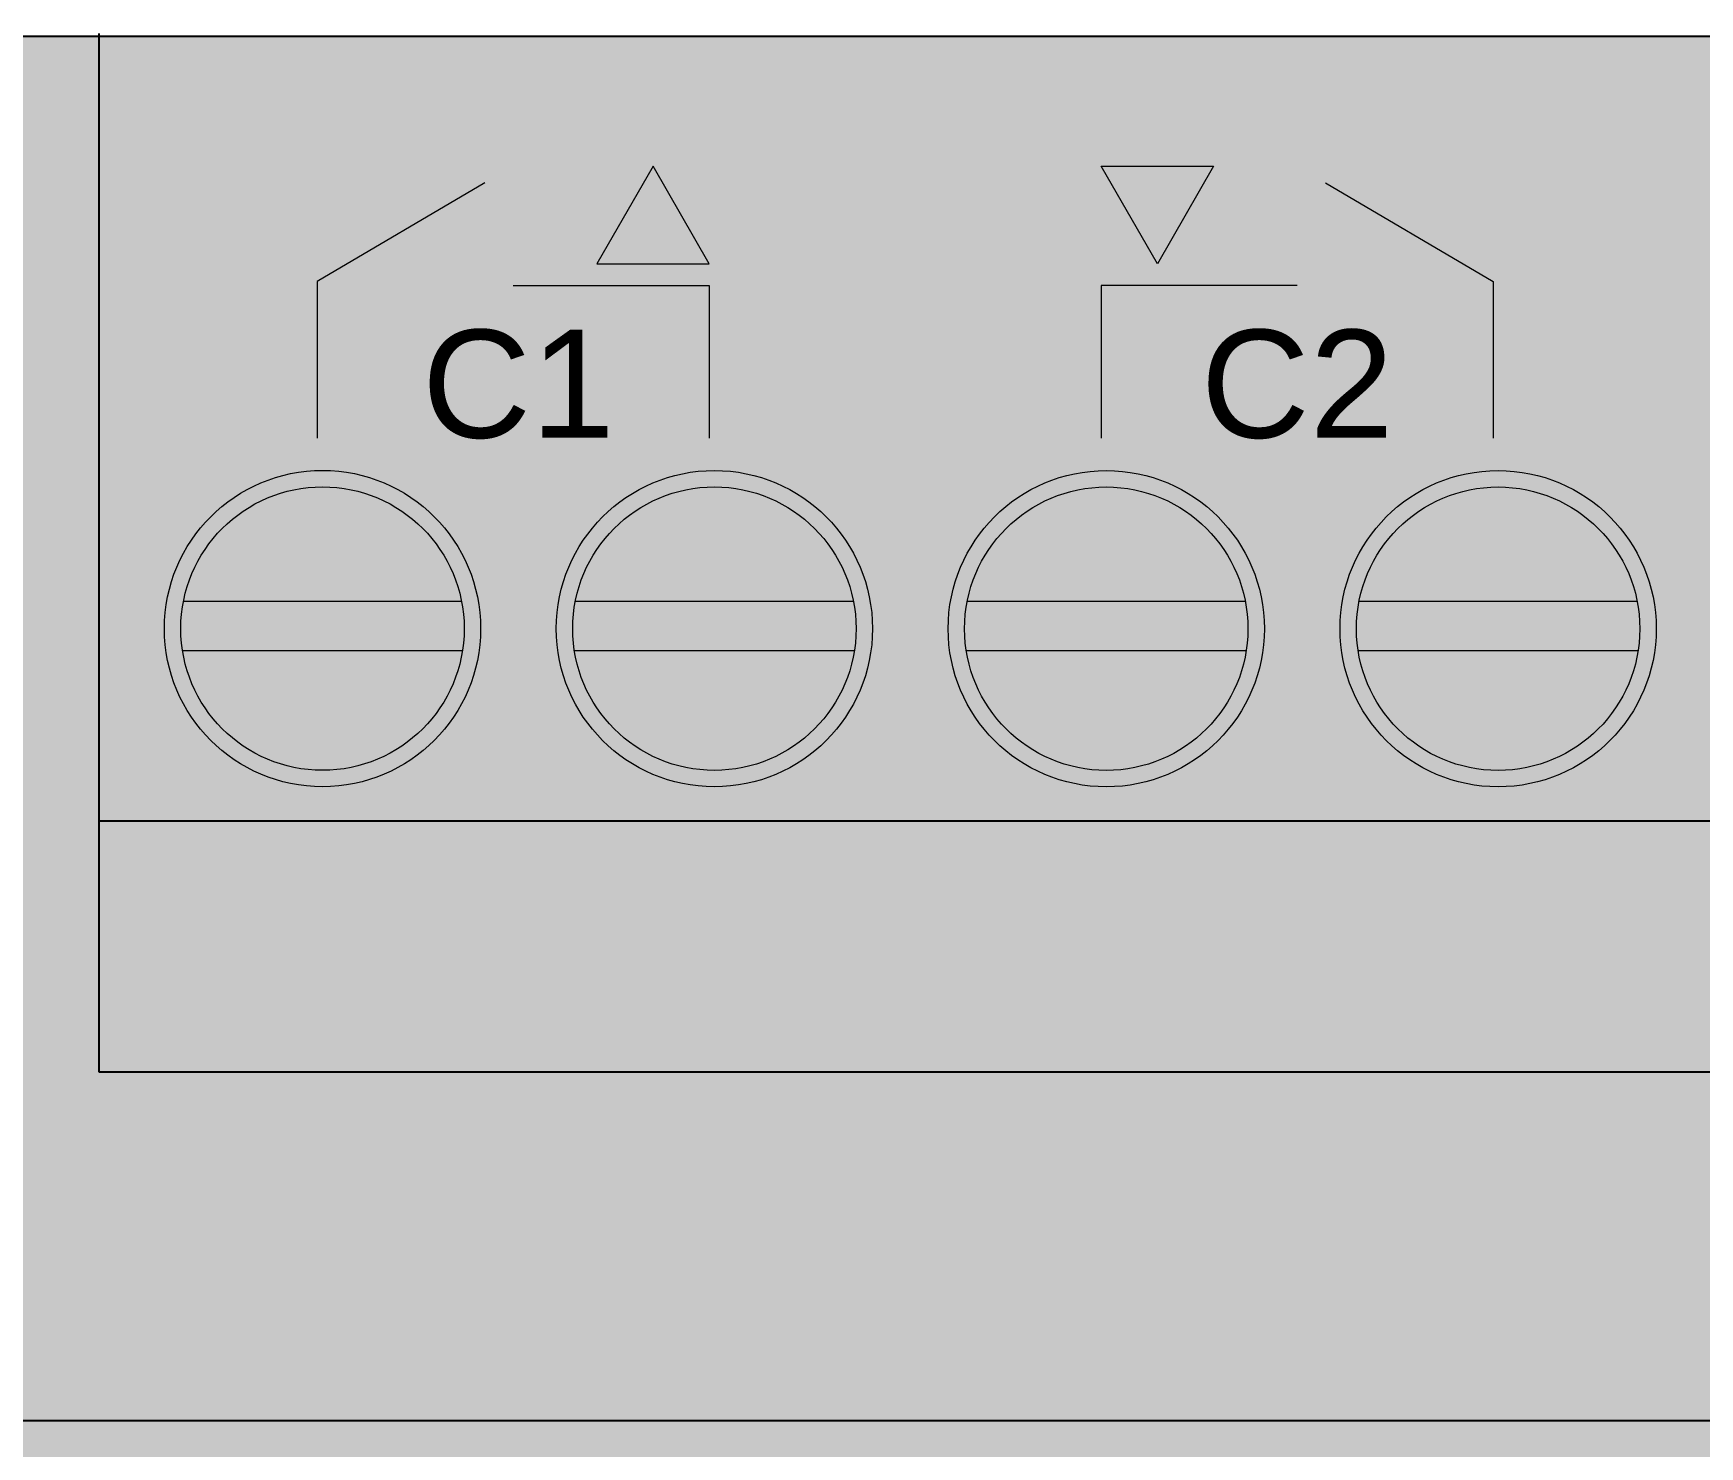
# Model space of a CAD drawing. Header units: millimetres. Extents: x 27500 to 33280, y -10980 to 420.
# Drawn here: x 28036.41 to 28063.41, y 212.15 to 235.05 of the extents above; entities that cross this region are included whole.
import ezdxf
from ezdxf.enums import TextEntityAlignment as Align

# ---------------------------------------------------------------- set-up
doc = ezdxf.new("R2010")
doc.units = ezdxf.units.MM
doc.layers.add('SX_ZEN_BODY', color=7, linetype='Continuous', true_color=0xefefeb)
doc.layers.add('SX_ZEN_TERMINALS', color=7, linetype='Continuous', true_color=0xc5c7cd)
doc.styles.get("Standard").update_dxf_attribs({"font": 'arial.ttf'})
doc.styles.add('SX_ZIOMB16V3_Arial', font='arial.ttf')

# ---------------------------------------------------------------- blocks, each defined once
blk = doc.blocks.new('SX_DYN_ZENNIO_G005')
at = {"true_color": 0x2f3236}
for points in [[(92.363, 41.317), (91.452, 42.896), (90.54, 41.317)], [(100.536, 42.896), (99.625, 41.317), (98.713, 42.896)]]:
    blk.add_hatch(color=250, dxfattribs=at).paths.add_polyline_path(points)
at = {"layer": 'SX_ZEN_BODY', "true_color": 0xefefeb}
blk.add_hatch(color=7, dxfattribs=at).paths.add_polyline_path([(0, -22.43), (0, 22.57), (0, 45), (8.425, 45), (59.77, 45), (82.475, 45), (133.82, 45), (140, 45), (140, 22.57), (140, -22.43), (140, -45), (133.82, -45), (82.475, -45), (59.77, -45), (8.425, -45), (0, -45)])
at = {"layer": 'SX_ZEN_TERMINALS', "true_color": 0xc5c7cd}
for points in [[(8.425, 45), (8.425, 32.245), (8.425, 28.17), (59.77, 28.17), (59.77, 32.245), (59.77, 45), (82.475, 45), (82.475, 32.295), (82.475, 28.22), (133.82, 28.22), (133.82, 32.295), (133.82, 45), (140, 45), (140, 22.57), (0, 22.57), (0, 45)], [(83.835, 35.05), (83.8, 35.405), (83.845, 35.87), (83.98, 36.3), (84.19, 36.69), (84.47, 37.03), (84.81, 37.31), (85.2, 37.52), (85.635, 37.655), (86.095, 37.7), (86.56, 37.655), (86.99, 37.52), (87.38, 37.31), (87.72, 37.03), (88, 36.69), (88.21, 36.3), (88.345, 35.87), (88.39, 35.405), (88.355, 35.05)], [(90.184, 35.05), (90.15, 35.405), (90.195, 35.87), (90.33, 36.3), (90.54, 36.69), (90.82, 37.03), (91.16, 37.31), (91.55, 37.52), (91.985, 37.655), (92.445, 37.7), (92.91, 37.655), (93.34, 37.52), (93.73, 37.31), (94.07, 37.03), (94.35, 36.69), (94.56, 36.3), (94.695, 35.87), (94.74, 35.405), (94.706, 35.05)], [(96.534, 35.05), (96.5, 35.405), (96.545, 35.865), (96.68, 36.3), (96.89, 36.69), (97.17, 37.03), (97.51, 37.31), (97.9, 37.52), (98.335, 37.655), (98.795, 37.7), (99.26, 37.655), (99.69, 37.52), (100.08, 37.31), (100.42, 37.03), (100.7, 36.69), (100.91, 36.3), (101.045, 35.865), (101.09, 35.405), (101.056, 35.05)], [(102.884, 35.05), (102.85, 35.405), (102.895, 35.865), (103.03, 36.295), (103.24, 36.685), (103.52, 37.025), (103.86, 37.305), (104.25, 37.52), (104.685, 37.655), (105.145, 37.7), (105.61, 37.655), (106.04, 37.52), (106.43, 37.305), (106.77, 37.025), (107.05, 36.685), (107.26, 36.295), (107.395, 35.865), (107.44, 35.405), (107.406, 35.05)], [(88.355, 35.05), (88.345, 34.945), (88.21, 34.51), (88, 34.12), (87.72, 33.785), (87.38, 33.5), (86.99, 33.29), (86.56, 33.155), (86.095, 33.11), (85.635, 33.155), (85.2, 33.29), (84.81, 33.5), (84.47, 33.785), (84.19, 34.12), (83.98, 34.51), (83.845, 34.945), (83.835, 35.05)], [(94.706, 35.05), (94.695, 34.94), (94.56, 34.51), (94.35, 34.12), (94.07, 33.78), (93.73, 33.5), (93.34, 33.29), (92.91, 33.155), (92.445, 33.11), (91.985, 33.155), (91.55, 33.29), (91.16, 33.5), (90.82, 33.78), (90.54, 34.12), (90.33, 34.51), (90.195, 34.94), (90.184, 35.05)], [(101.056, 35.05), (101.045, 34.94), (100.91, 34.51), (100.7, 34.12), (100.42, 33.78), (100.08, 33.5), (99.69, 33.29), (99.26, 33.155), (98.795, 33.11), (98.335, 33.155), (97.9, 33.29), (97.51, 33.5), (97.17, 33.78), (96.89, 34.12), (96.68, 34.51), (96.545, 34.94), (96.534, 35.05)], [(107.406, 35.05), (107.395, 34.94), (107.26, 34.51), (107.05, 34.12), (106.77, 33.78), (106.43, 33.5), (106.04, 33.29), (105.61, 33.155), (105.145, 33.11), (104.685, 33.155), (104.25, 33.29), (103.86, 33.5), (103.52, 33.78), (103.24, 34.12), (103.03, 34.51), (102.895, 34.94), (102.884, 35.05)], [(82.475, 32.295), (133.82, 32.295), (133.82, 28.22), (82.475, 28.22)]]:
    blk.add_hatch(color=9, dxfattribs=at).paths.add_polyline_path(points)
h = blk.add_hatch(color=9, dxfattribs=at)
h.paths.add_polyline_path([(133.82, 45), (133.82, 32.295), (82.475, 32.295), (82.475, 45)])
h.paths.add_polyline_path([(88.605, 35.92), (88.455, 36.405), (88.22, 36.84), (87.905, 37.215), (87.53, 37.53), (87.095, 37.765), (86.61, 37.915), (86.095, 37.97), (85.58, 37.915), (85.1, 37.765), (84.665, 37.53), (84.285, 37.215), (83.97, 36.84), (83.735, 36.405), (83.585, 35.92), (83.535, 35.405), (83.585, 34.89), (83.735, 34.41), (83.97, 33.975), (84.285, 33.595), (84.665, 33.28), (85.1, 33.045), (85.58, 32.895), (86.095, 32.845), (86.61, 32.895), (87.095, 33.045), (87.53, 33.28), (87.905, 33.595), (88.22, 33.975), (88.455, 34.41), (88.605, 34.89), (88.66, 35.405)], flags=0)
h.paths.add_polyline_path([(94.955, 35.92), (94.805, 36.4), (94.57, 36.835), (94.255, 37.215), (93.88, 37.53), (93.445, 37.765), (92.96, 37.915), (92.445, 37.965), (91.93, 37.915), (91.45, 37.765), (91.015, 37.53), (90.635, 37.215), (90.32, 36.835), (90.085, 36.4), (89.935, 35.92), (89.885, 35.405), (89.935, 34.89), (90.085, 34.41), (90.32, 33.975), (90.635, 33.595), (91.015, 33.28), (91.45, 33.045), (91.93, 32.895), (92.445, 32.845), (92.96, 32.895), (93.445, 33.045), (93.88, 33.28), (94.255, 33.595), (94.57, 33.975), (94.805, 34.41), (94.955, 34.89), (95.01, 35.405)], flags=0)
h.paths.add_polyline_path([(101.305, 35.92), (101.155, 36.4), (100.92, 36.835), (100.605, 37.215), (100.23, 37.53), (99.795, 37.765), (99.31, 37.915), (98.795, 37.965), (98.28, 37.915), (97.8, 37.765), (97.365, 37.53), (96.985, 37.215), (96.67, 36.835), (96.435, 36.4), (96.285, 35.92), (96.235, 35.405), (96.285, 34.89), (96.435, 34.405), (96.67, 33.97), (96.985, 33.595), (97.365, 33.28), (97.8, 33.045), (98.28, 32.895), (98.795, 32.84), (99.31, 32.895), (99.795, 33.045), (100.23, 33.28), (100.605, 33.595), (100.92, 33.97), (101.155, 34.405), (101.305, 34.89), (101.36, 35.405)], flags=0)
h.paths.add_polyline_path([(107.655, 35.92), (107.505, 36.4), (107.27, 36.835), (106.955, 37.215), (106.58, 37.53), (106.145, 37.765), (105.66, 37.915), (105.145, 37.965), (104.63, 37.915), (104.15, 37.765), (103.715, 37.53), (103.335, 37.215), (103.02, 36.835), (102.785, 36.4), (102.635, 35.92), (102.585, 35.405), (102.635, 34.885), (102.785, 34.405), (103.02, 33.97), (103.335, 33.59), (103.715, 33.28), (104.15, 33.045), (104.63, 32.895), (105.145, 32.84), (105.66, 32.895), (106.145, 33.045), (106.58, 33.28), (106.955, 33.59), (107.27, 33.97), (107.505, 34.405), (107.655, 34.885), (107.71, 35.405)], flags=0)
h.paths.add_polyline_path([(133.045, 35.92), (132.895, 36.405), (132.66, 36.84), (132.345, 37.215), (131.965, 37.53), (131.53, 37.765), (131.05, 37.915), (130.535, 37.97), (130.015, 37.915), (129.535, 37.765), (129.1, 37.53), (128.72, 37.215), (128.41, 36.84), (128.175, 36.405), (128.025, 35.92), (127.97, 35.405), (128.025, 34.89), (128.175, 34.41), (128.41, 33.975), (128.72, 33.595), (129.1, 33.28), (129.535, 33.045), (130.015, 32.895), (130.535, 32.845), (131.05, 32.895), (131.53, 33.045), (131.965, 33.28), (132.345, 33.595), (132.66, 33.975), (132.895, 34.41), (133.045, 34.89), (133.095, 35.405)], flags=0)
h.paths.add_polyline_path([(126.695, 35.92), (126.545, 36.4), (126.31, 36.835), (125.995, 37.215), (125.615, 37.53), (125.18, 37.765), (124.7, 37.915), (124.185, 37.965), (123.665, 37.915), (123.185, 37.765), (122.75, 37.53), (122.37, 37.215), (122.06, 36.835), (121.825, 36.4), (121.675, 35.92), (121.62, 35.405), (121.675, 34.89), (121.825, 34.41), (122.06, 33.975), (122.37, 33.595), (122.75, 33.28), (123.185, 33.045), (123.665, 32.895), (124.185, 32.845), (124.7, 32.895), (125.18, 33.045), (125.615, 33.28), (125.995, 33.595), (126.31, 33.975), (126.545, 34.41), (126.695, 34.89), (126.745, 35.405)], flags=0)
h.paths.add_polyline_path([(120.345, 35.92), (120.195, 36.4), (119.96, 36.835), (119.645, 37.215), (119.265, 37.53), (118.83, 37.765), (118.35, 37.915), (117.835, 37.965), (117.315, 37.915), (116.835, 37.765), (116.4, 37.53), (116.02, 37.215), (115.71, 36.835), (115.475, 36.4), (115.325, 35.92), (115.27, 35.405), (115.325, 34.89), (115.475, 34.405), (115.71, 33.97), (116.02, 33.595), (116.4, 33.28), (116.835, 33.045), (117.315, 32.895), (117.835, 32.84), (118.35, 32.895), (118.83, 33.045), (119.265, 33.28), (119.645, 33.595), (119.96, 33.97), (120.195, 34.405), (120.345, 34.89), (120.395, 35.405)], flags=0)
h.paths.add_polyline_path([(113.995, 35.92), (113.845, 36.4), (113.61, 36.835), (113.295, 37.215), (112.915, 37.53), (112.48, 37.765), (112, 37.915), (111.485, 37.965), (110.965, 37.915), (110.485, 37.765), (110.05, 37.53), (109.67, 37.215), (109.36, 36.835), (109.125, 36.4), (108.975, 35.92), (108.92, 35.405), (108.975, 34.885), (109.125, 34.405), (109.36, 33.97), (109.67, 33.59), (110.05, 33.28), (110.485, 33.045), (110.965, 32.895), (111.485, 32.84), (112, 32.895), (112.48, 33.045), (112.915, 33.28), (113.295, 33.59), (113.61, 33.97), (113.845, 34.405), (113.995, 34.885), (114.045, 35.405)], flags=0)
h.paths.add_polyline_path([(91.45, 42.895), (90.54, 41.315), (92.365, 41.315)], flags=0)
h.paths.add_polyline_path([(98.715, 42.895), (99.625, 41.315), (100.535, 42.895)], flags=0)
h.paths.add_polyline_path([(116.84, 42.895), (115.93, 41.315), (117.75, 41.315)], flags=0)
h.paths.add_polyline_path([(124.1, 42.895), (125.015, 41.315), (125.925, 42.895)], flags=0)
h = blk.add_hatch(color=9, dxfattribs=at)
h.paths.add_polyline_path([(88.605, 34.89), (88.455, 34.41), (88.22, 33.975), (87.905, 33.595), (87.53, 33.28), (87.095, 33.045), (86.61, 32.895), (86.095, 32.845), (85.58, 32.895), (85.1, 33.045), (84.665, 33.28), (84.285, 33.595), (83.97, 33.975), (83.735, 34.41), (83.585, 34.89), (83.535, 35.405), (83.585, 35.92), (83.735, 36.405), (83.97, 36.84), (84.285, 37.215), (84.665, 37.53), (85.1, 37.765), (85.58, 37.915), (86.095, 37.97), (86.61, 37.915), (87.095, 37.765), (87.53, 37.53), (87.905, 37.215), (88.22, 36.84), (88.455, 36.405), (88.605, 35.92), (88.66, 35.405)])
h.paths.add_polyline_path([(88.39, 35.405), (88.345, 35.87), (88.21, 36.3), (88, 36.69), (87.72, 37.03), (87.38, 37.31), (86.99, 37.52), (86.56, 37.655), (86.095, 37.7), (85.635, 37.655), (85.2, 37.52), (84.81, 37.31), (84.47, 37.03), (84.19, 36.69), (83.98, 36.3), (83.845, 35.87), (83.8, 35.405), (83.835, 35.05), (83.845, 34.945), (83.98, 34.51), (84.19, 34.12), (84.47, 33.785), (84.81, 33.5), (85.2, 33.29), (85.635, 33.155), (86.095, 33.11), (86.56, 33.155), (86.99, 33.29), (87.38, 33.5), (87.72, 33.785), (88, 34.12), (88.21, 34.51), (88.345, 34.945), (88.355, 35.05)], flags=0)
h = blk.add_hatch(color=9, dxfattribs=at)
h.paths.add_polyline_path([(94.955, 34.89), (94.805, 34.41), (94.57, 33.975), (94.255, 33.595), (93.88, 33.28), (93.445, 33.045), (92.96, 32.895), (92.445, 32.845), (91.93, 32.895), (91.45, 33.045), (91.015, 33.28), (90.635, 33.595), (90.32, 33.975), (90.085, 34.41), (89.935, 34.89), (89.885, 35.405), (89.935, 35.92), (90.085, 36.4), (90.32, 36.835), (90.635, 37.215), (91.015, 37.53), (91.45, 37.765), (91.93, 37.915), (92.445, 37.965), (92.96, 37.915), (93.445, 37.765), (93.88, 37.53), (94.255, 37.215), (94.57, 36.835), (94.805, 36.4), (94.955, 35.92), (95.01, 35.405)])
h.paths.add_polyline_path([(94.74, 35.405), (94.695, 35.87), (94.56, 36.3), (94.35, 36.69), (94.07, 37.03), (93.73, 37.31), (93.34, 37.52), (92.91, 37.655), (92.445, 37.7), (91.985, 37.655), (91.55, 37.52), (91.16, 37.31), (90.82, 37.03), (90.54, 36.69), (90.33, 36.3), (90.195, 35.87), (90.15, 35.405), (90.184, 35.05), (90.195, 34.94), (90.33, 34.51), (90.54, 34.12), (90.82, 33.78), (91.16, 33.5), (91.55, 33.29), (91.985, 33.155), (92.445, 33.11), (92.91, 33.155), (93.34, 33.29), (93.73, 33.5), (94.07, 33.78), (94.35, 34.12), (94.56, 34.51), (94.695, 34.94), (94.706, 35.05)], flags=0)
h = blk.add_hatch(color=9, dxfattribs=at)
h.paths.add_polyline_path([(101.305, 34.89), (101.155, 34.405), (100.92, 33.97), (100.605, 33.595), (100.23, 33.28), (99.795, 33.045), (99.31, 32.895), (98.795, 32.84), (98.28, 32.895), (97.8, 33.045), (97.365, 33.28), (96.985, 33.595), (96.67, 33.97), (96.435, 34.405), (96.285, 34.89), (96.235, 35.405), (96.285, 35.92), (96.435, 36.4), (96.67, 36.835), (96.985, 37.215), (97.365, 37.53), (97.8, 37.765), (98.28, 37.915), (98.795, 37.965), (99.31, 37.915), (99.795, 37.765), (100.23, 37.53), (100.605, 37.215), (100.92, 36.835), (101.155, 36.4), (101.305, 35.92), (101.36, 35.405)])
h.paths.add_polyline_path([(101.09, 35.405), (101.045, 35.865), (100.91, 36.3), (100.7, 36.69), (100.42, 37.03), (100.08, 37.31), (99.69, 37.52), (99.26, 37.655), (98.795, 37.7), (98.335, 37.655), (97.9, 37.52), (97.51, 37.31), (97.17, 37.03), (96.89, 36.69), (96.68, 36.3), (96.545, 35.865), (96.5, 35.405), (96.534, 35.05), (96.545, 34.94), (96.68, 34.51), (96.89, 34.12), (97.17, 33.78), (97.51, 33.5), (97.9, 33.29), (98.335, 33.155), (98.795, 33.11), (99.26, 33.155), (99.69, 33.29), (100.08, 33.5), (100.42, 33.78), (100.7, 34.12), (100.91, 34.51), (101.045, 34.94), (101.056, 35.05)], flags=0)
h = blk.add_hatch(color=9, dxfattribs=at)
h.paths.add_polyline_path([(107.655, 34.885), (107.505, 34.405), (107.27, 33.97), (106.955, 33.59), (106.58, 33.28), (106.145, 33.045), (105.66, 32.895), (105.145, 32.84), (104.63, 32.895), (104.15, 33.045), (103.715, 33.28), (103.335, 33.59), (103.02, 33.97), (102.785, 34.405), (102.635, 34.885), (102.585, 35.405), (102.635, 35.92), (102.785, 36.4), (103.02, 36.835), (103.335, 37.215), (103.715, 37.53), (104.15, 37.765), (104.63, 37.915), (105.145, 37.965), (105.66, 37.915), (106.145, 37.765), (106.58, 37.53), (106.955, 37.215), (107.27, 36.835), (107.505, 36.4), (107.655, 35.92), (107.71, 35.405)])
h.paths.add_polyline_path([(107.44, 35.405), (107.395, 35.865), (107.26, 36.295), (107.05, 36.685), (106.77, 37.025), (106.43, 37.305), (106.04, 37.52), (105.61, 37.655), (105.145, 37.7), (104.685, 37.655), (104.25, 37.52), (103.86, 37.305), (103.52, 37.025), (103.24, 36.685), (103.03, 36.295), (102.895, 35.865), (102.85, 35.405), (102.884, 35.05), (102.895, 34.94), (103.03, 34.51), (103.24, 34.12), (103.52, 33.78), (103.86, 33.5), (104.25, 33.29), (104.685, 33.155), (105.145, 33.11), (105.61, 33.155), (106.04, 33.29), (106.43, 33.5), (106.77, 33.78), (107.05, 34.12), (107.26, 34.51), (107.395, 34.94), (107.406, 35.05)], flags=0)
at = {"color": 250, "true_color": 0x2f3236}
for p, q in [((0, 45), (140, 45)), ((82.476, 28.221), (82.476, 45.048)), ((82.476, 32.293), (133.818, 32.293)), ((133.818, 28.221), (82.476, 28.221)), ((140, 22.571), (0, 22.571))]:
    blk.add_line(p, q, dxfattribs=at)
at = {"color": 250, "lineweight": 5, "true_color": 0x2f3236}
for points in [[(92.363, 41.317), (91.452, 42.896), (90.54, 41.317), (92.363, 41.317)], [(100.536, 42.896), (99.625, 41.317), (98.713, 42.896), (100.536, 42.896)], [(88.727, 42.625), (86.011, 41.027)], [(102.349, 42.625), (105.065, 41.027)], [(86.011, 41.027), (86.011, 38.488)], [(89.187, 40.963), (92.363, 40.963)], [(92.363, 40.963), (92.363, 38.488)], [(101.889, 40.963), (98.713, 40.963)], [(98.713, 40.963), (98.713, 38.488)], [(105.065, 41.027), (105.065, 38.488)]]:
    blk.add_lwpolyline(points, dxfattribs=at)
at = {"color": 250, "lineweight": 9, "true_color": 0x2f3236}
for points in [[(83.844, 35.852), (88.347, 35.852)], [(90.194, 35.852), (94.697, 35.852)], [(96.544, 35.851), (101.047, 35.851)], [(102.894, 35.85), (107.397, 35.85)], [(83.827, 35.052), (88.364, 35.052)], [(90.177, 35.052), (94.714, 35.052)], [(96.527, 35.051), (101.064, 35.051)], [(102.877, 35.05), (107.414, 35.05)]]:
    blk.add_lwpolyline(points, dxfattribs=at)
for centre, radius in [((86.096, 35.406), 2.562), ((92.446, 35.405), 2.562), ((98.796, 35.404), 2.562), ((105.146, 35.404), 2.562), ((86.096, 35.406), 2.296), ((92.446, 35.405), 2.296), ((98.796, 35.404), 2.296), ((105.146, 35.404), 2.296)]:
    blk.add_circle(centre, radius, dxfattribs=at)
at = {"color": 250, "true_color": 0x2f3236, "char_height": 1.75, "attachment_point": 5, "style": 'SX_ZIOMB16V3_Arial'}
for s, insert in [('C1', (89.271, 39.359)), ('C2', (101.89, 39.359))]:
    blk.add_mtext(s, dxfattribs=dict(at, insert=insert))
blk = doc.blocks.new('*U461')
blk.add_blockref('SX_DYN_ZENNIO_G005', (0, 0))
at = {"color": 5, "flags": 1}
for tag, p in [('UFH_ACTUATOR_1', (26.299, 47.198)), ('UFH_ACTUATOR_2', (32.649, 47.198)), ('UFH_ACTUATOR_3', (39.025, 47.198)), ('UFH_ACTUATOR_4', (45.375, 47.198)), ('UFH_ACTUATOR_5', (51.7, 47.198)), ('UFH_ACTUATOR_6', (58.05, 47.198)), ('UFH_ACTUATOR_7', (64.425, 47.198)), ('UFH_ACTUATOR_8', (70.775, 47.198)), ('DALI_OUTPUT', (70.675, 46.478)), ('OUTPUT_10', (158.513, 47.837)), ('OUTPUT_11', (164.858, 47.837)), ('OUTPUT_12', (183.901, 47.837)), ('OUTPUT_1', (14.691, 47.837)), ('OUTPUT_2', (33.734, 47.837)), ('OUTPUT_3', (40.079, 47.837)), ('OUTPUT_4', (59.122, 47.837)), ('OUTPUT_5', (79.31, 47.837)), ('OUTPUT_6', (98.353, 47.837)), ('OUTPUT_7', (104.698, 47.837)), ('OUTPUT_8', (123.74, 47.837)), ('OUTPUT_9', (139.47, 47.837))]:
    blk.add_attdef(tag, p, '', height=2.5, rotation=90, dxfattribs=at)
at = {"color": 3, "flags": 1}
for tag, p in [('REFERENCE', (40.498, 35.586)), ('PHYSICAL_ADD.', (40.85, 32.03)), ('PHYSICAL.ADD.', (62.279, 28.377))]:
    blk.add_attdef(tag, text='', height=2.5, dxfattribs=at).set_placement(p, align=Align.CENTER)
at = {"flags": 1}
for tag in ['WIDTH_MM', 'SOURCE_BLOCK', 'MODEL', 'HEIGHT_MM']:
    blk.add_attdef(tag, (0, 0), '', height=1, dxfattribs=at)
at = {"color": 5, "flags": 1}
for tag, p in [('OUTPUT_13', (13.614, -47.997)), ('OUTPUT_14', (32.657, -47.997)), ('OUTPUT_15', (39.002, -47.997)), ('OUTPUT_16', (58.045, -47.997)), ('OUTPUT_17', (79.31, -48.045)), ('OUTPUT_18', (98.353, -48.045)), ('OUTPUT_19', (104.698, -48.045)), ('OUTPUT_20', (123.74, -48.045)), ('OUTPUT_21', (139.47, -48.045)), ('OUTPUT_22', (158.513, -48.045)), ('OUTPUT_23', (164.858, -48.045)), ('OUTPUT_24', (183.901, -48.045))]:
    blk.add_attdef(tag, text='', height=2.5, rotation=90, dxfattribs=at).set_placement(p, align=Align.RIGHT)

msp = doc.modelspace()

# ---------------------------------------------------------------- block references
msp.add_blockref('*U461', (27955, 190))

doc.saveas('drawing.dxf')
